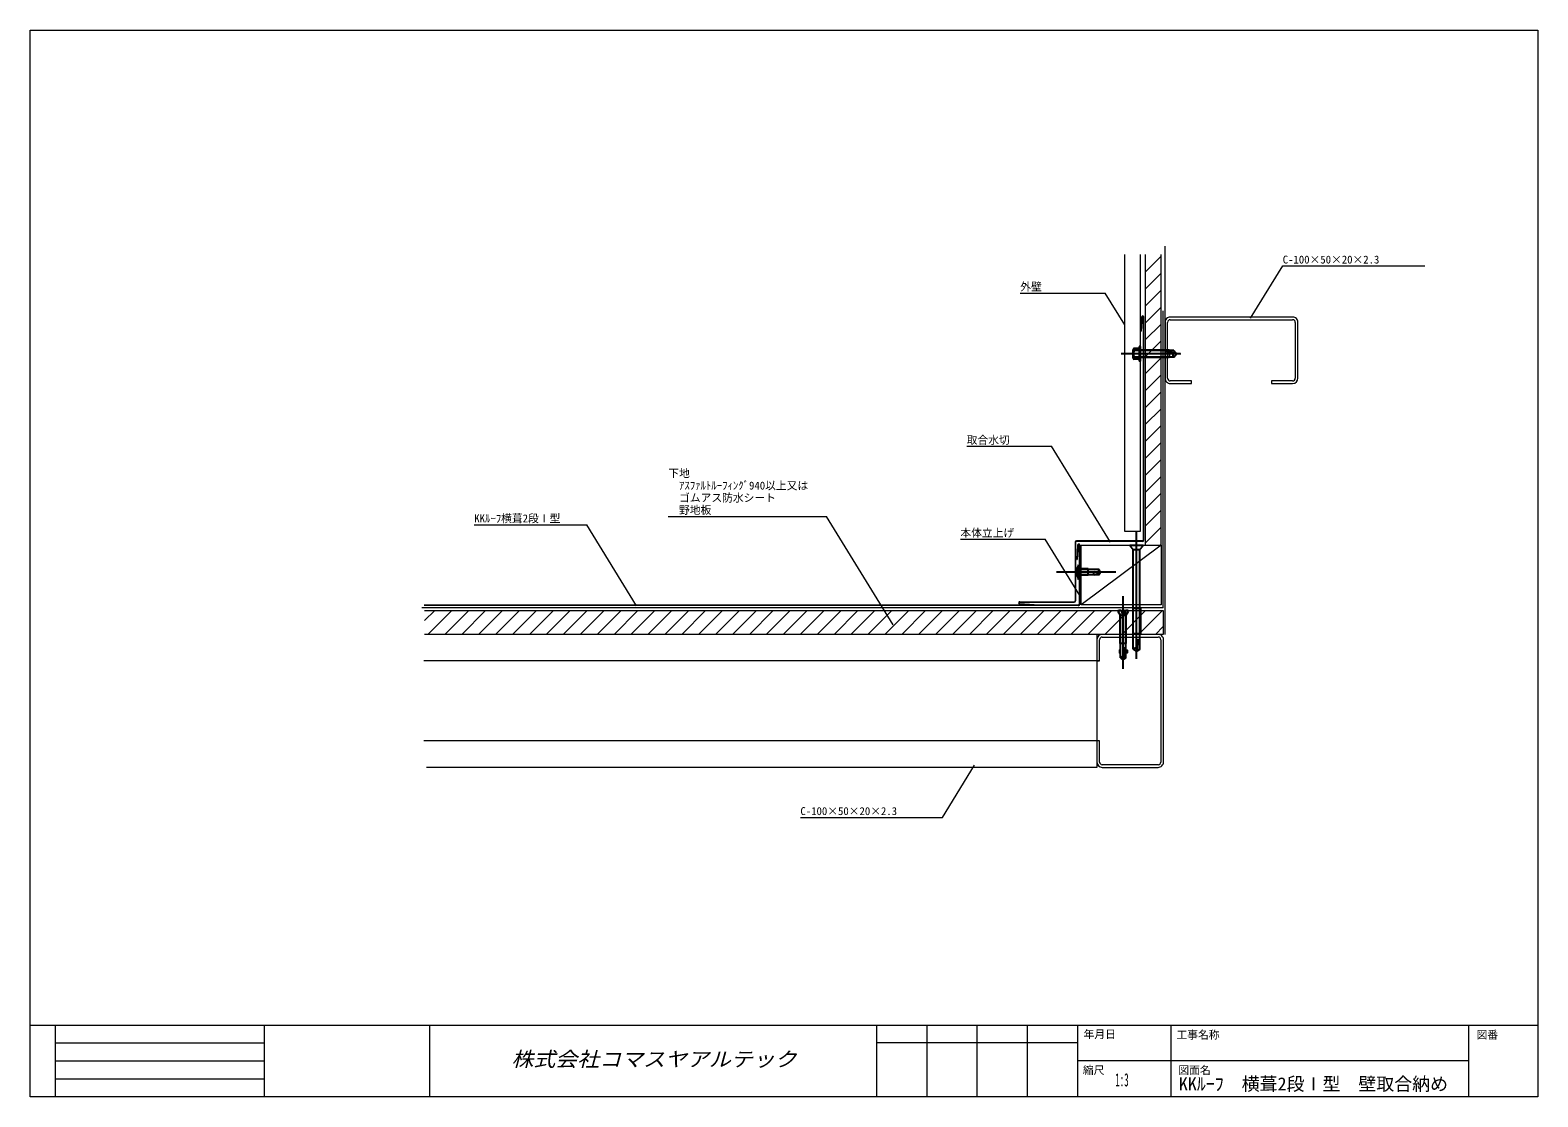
# Model space of a CAD drawing. Units: millimetres, scale not verified. Extents: x -567 to 1761, y -2125 to 401.
# Drawn here: x -567 to 567, y -2125 to -1323 of the extents above; entities that cross this region are included whole.
import ezdxf
from ezdxf.enums import TextEntityAlignment as Align

# ---------------------------------------------------------------- set-up
doc = ezdxf.new("R2010")
doc.units = ezdxf.units.MM
doc.header["$LTSCALE"] = 3
for name, color, linetype, lineweight in [('0-0_0', 7, 'Continuous', 18), ('0-1_LAYER001', 7, 'Continuous', 18), ('0-2_LAYER003', 7, 'Continuous', 18), ('0-4_LAYER006', 4, 'Continuous', 18), ('0-5_LAYER007', 4, 'Continuous', 18), ('0-6_LAYER008', 3, 'Continuous', 18)]:
    doc.layers.add(name, color=color, linetype=linetype, lineweight=lineweight)
doc.layers.add('0-3_LAYER004', color=7, linetype='Continuous')
doc.styles.add('HG丸ｺﾞｼｯｸM-PRO', font='')
doc.styles.add('ＭＳ ゴシック', font='')
doc.styles.get('HG丸ｺﾞｼｯｸM-PRO').set_extended_font_data('HG丸ｺﾞｼｯｸM-PRO')
doc.styles.get('ＭＳ ゴシック').set_extended_font_data('MS Gothic')

# ---------------------------------------------------------------- blocks, each defined once
blk = doc.blocks.new('GROUP_1(2)')
at = {"layer": '0-5_LAYER007'}
for p, q in [((271.635, 218.945), (283.635, 230.945)), ((271.635, 206.218), (283.635, 218.218)), ((271.635, 193.49), (283.635, 205.49)), ((271.635, 180.762), (283.635, 192.762)), ((271.635, 168.034), (283.635, 180.034)), ((271.635, 155.306), (283.635, 167.306)), ((271.635, 142.578), (283.635, 154.578)), ((271.635, 129.85), (283.635, 141.85)), ((271.635, 117.122), (283.635, 129.122)), ((271.635, 104.394), (283.635, 116.394)), ((271.635, 91.666), (283.635, 103.666)), ((271.635, 78.938), (283.635, 90.938)), ((271.635, 66.21), (283.635, 78.21)), ((271.635, 53.482), (283.635, 65.482)), ((271.635, 40.755), (283.635, 52.755)), ((271.635, 28.027), (283.635, 40.027)), ((271.635, 15.299), (283.635, 27.299)), ((282.874, 13.81), (283.635, 14.571))]:
    blk.add_line(p, q, dxfattribs=at)
blk = doc.blocks.new('GROUP_2(2)')
at = {"layer": '0-3_LAYER004'}
for p, q in [((265.239, -71.783), (265.239, 24.46)), ((260.239, 13.81), (270.239, 13.81)), ((260.239, 13.31), (260.239, 13.81)), ((260.239, 13.31), (262.739, 10.61)), ((267.739, 10.61), (270.239, 13.31)), ((270.239, 13.31), (270.239, 13.81)), ((262.739, 10.61), (267.739, 10.61)), ((262.739, -64.391), (262.739, 10.61)), ((267.739, -64.391), (267.739, 10.61)), ((268.039, -33.79), (262.439, -33.79)), ((262.439, -33.79), (262.439, -52.59)), ((268.039, -33.79), (268.039, -52.59)), ((262.439, -52.59), (268.039, -52.59)), ((262.739, -64.391), (265.239, -66.19)), ((267.739, -64.391), (265.239, -66.19)), ((265.797, -63.144), (266.259, -56.809))]:
    blk.add_line(p, q, dxfattribs=at)
for centre, radius, start, end in [((264.6, -66.637), 2.918, 66.59276, 129.64), ((257.289, -63.159), 8.508, 339.13112, 0.10145), ((243.231, -65.669), 24.674, 7.87302, 20.64427)]:
    blk.add_arc(centre, radius, start, end, dxfattribs=at)
blk = doc.blocks.new('GROUP_3(2)')
at = {"layer": '0-3_LAYER004'}
for p, q in [((249.659, -6.423), (204.989, -6.423)), ((219.667, -6.097), (220.435, -6.097)), ((219.667, -6.749), (220.435, -6.749)), ((220.435, -6.749), (220.435, -6.097)), ((221.563, -0.923), (222.163, -1.271)), ((221.563, -11.923), (221.563, -0.923)), ((222.163, -11.575), (222.163, -1.271)), ((228.663, -4.123), (222.163, -4.123)), ((236.991, -4.423), (222.163, -4.423)), ((236.901, -8.423), (222.163, -8.423)), ((228.663, -8.723), (222.163, -8.723)), ((228.663, -8.723), (228.663, -4.123)), ((233.131, -7.923), (234.068, -8.423)), ((238.163, -6.423), (237.15, -6.691)), ((221.563, -11.923), (222.163, -11.575))]:
    blk.add_line(p, q, dxfattribs=at)
blk.add_lwpolyline([(236.901, -8.423), (238.163, -6.423), (236.991, -4.423)], dxfattribs=at)
for centre, radius, start, end in [((226.406, -6.5), 6.743, 145.84935, 215.62162), ((232.375, -6.423), 12.13, 153.03671, 162.1965), ((232.375, -6.423), 12.13, 199.27448, 206.96329), ((233.589, -7.182), 0.871, 83.87158, 238.28321), ((236.309, 1.751), 8.484, 251.96182, 275.68739), ((238.389, -5.465), 1.744, 143.31423, 224.69846)]:
    blk.add_arc(centre, radius, start, end, dxfattribs=at)
blk = doc.blocks.new('GROUP_4(2)')
at = {"layer": '0-3_LAYER004'}
for p, q in [((255.155, -79.285), (255.155, -24.615)), ((251.155, -35.265), (259.155, -35.265)), ((251.155, -35.765), (251.155, -35.265)), ((251.155, -35.765), (253.155, -39.065)), ((257.455, -39.065), (252.855, -39.065)), ((252.855, -60.265), (252.855, -39.065)), ((253.155, -70.825), (253.155, -39.065)), ((253.821, -35.265), (254.488, -39.065)), ((256.488, -35.265), (255.821, -39.065)), ((257.155, -39.065), (259.155, -35.765)), ((257.155, -70.825), (257.155, -39.065)), ((257.455, -60.265), (257.455, -39.065)), ((259.155, -35.765), (259.155, -35.265)), ((257.455, -60.265), (252.855, -60.265)), ((255.713, -69.219), (256.175, -62.884)), ((253.155, -70.825), (255.155, -72.265)), ((257.155, -70.825), (255.155, -72.265))]:
    blk.add_line(p, q, dxfattribs=at)
for points in [[(253.155, -65.265), (252.323, -65.265), (252.323, -67.198), (253.155, -67.198)], [(257.155, -65.265), (257.987, -65.265), (257.987, -67.198), (257.155, -67.198)]]:
    blk.add_lwpolyline(points, dxfattribs=at)
for centre, radius, start, end in [((252.532, -37.387), 2.128, 49.66833, 130.33166), ((255.155, -37.066), 1.802, 46.25811, 133.74189), ((257.778, -37.364), 2.111, 49.2675, 130.7325), ((233.085, -71.583), 24.674, 12.70762, 20.64427), ((254.626, -72.367), 2.131, 62.15643, 133.6613), ((247.205, -69.234), 8.508, 339.13112, 0.10145)]:
    blk.add_arc(centre, radius, start, end, dxfattribs=at)
blk = doc.blocks.new('GROUP_5(2)')
at = {"layer": '0-3_LAYER004'}
for p, q in [((262.685, 154.37), (262.685, 160.546)), ((267.185, 161.55), (263.387, 161.55)), ((293.328, 160.05), (263.387, 160.05)), ((267.185, 163.05), (267.185, 152.05)), ((268.185, 163.05), (267.185, 163.05)), ((268.185, 152.05), (268.185, 163.05)), ((289.775, 160.35), (268.185, 160.35)), ((289.775, 160.05), (289.775, 154.75)), ((293.328, 160.05), (295.275, 157.55)), ((298.18, 157.55), (253.511, 157.55)), ((293.328, 155.05), (263.387, 155.05)), ((267.185, 153.55), (263.387, 153.55)), ((268.185, 152.05), (267.185, 152.05)), ((289.775, 154.75), (268.185, 154.75)), ((293.328, 155.05), (295.275, 157.55))]:
    blk.add_line(p, q, dxfattribs=at)
blk.add_lwpolyline([(291.903, 158.657), (287.941, 159.022), (291.157, 160.05)], dxfattribs=at)
for centre, radius, start, end in [((263.39, 160.8), 0.75, 90.26977, 269.73023), ((267.487, 157.55), 4.803, 148.63052, 211.36948), ((263.433, 154.3), 0.751, 93.52307, 266.47692), ((290.535, 148.8), 9.951, 61.5531, 82.09773), ((295.044, 156.883), 2.511, 142.10968, 226.88588)]:
    blk.add_arc(centre, radius, start, end, dxfattribs=at)
blk = doc.blocks.new('GROUP_6(2)')
at = {"layer": '0-5_LAYER007'}
blk.add_lwpolyline([(271.635, 232.336), (271.635, 13.81), (283.635, 13.81), (283.635, 232.336)], dxfattribs=at)
blk = doc.blocks.new('GROUP_7(2)')
at = {"layer": '0-5_LAYER007'}
blk.add_lwpolyline([(223.635, -31.19), (223.635, 13.81), (283.635, 13.81), (283.635, -31.19)], close=True, dxfattribs=at)
blk = doc.blocks.new('GROUP_8(2)')
at = {"layer": '0-6_LAYER008', "color": 7}
blk.add_lwpolyline([(382.57, 137.296), (366.57, 137.296), (366.57, 135.296), (382.57, 135.296)], dxfattribs=at)
blk = doc.blocks.new('GROUP_9(2)')
at = {"layer": '0-6_LAYER008', "color": 7}
blk.add_lwpolyline([(290.57, 135.296), (306.57, 135.296), (306.57, 137.296)], dxfattribs=at)
blk = doc.blocks.new('GROUP_10(2)')
at = {"layer": '0-6_LAYER008', "color": 7}
blk.add_lwpolyline([(237.418, -149.265), (237.418, -133.265), (235.418, -133.265), (235.418, -149.265)], dxfattribs=at)
blk = doc.blocks.new('GROUP_11(2)')
at = {"layer": '0-6_LAYER008', "color": 7}
blk.add_lwpolyline([(235.418, -57.265), (235.418, -73.265), (237.418, -73.265)], dxfattribs=at)
blk = doc.blocks.new('GROUP_12(1)')
at = {"layer": '0-4_LAYER006', "color": 2}
blk.add_lwpolyline([(256.185, 232.336), (256.185, 24.35), (268.185, 24.35), (268.185, 232.336)], dxfattribs=at)

msp = doc.modelspace()

# ---------------------------------------------------------------- linework, layer by layer
at = {"layer": '0-0_0'}
for p, q in [((-567, -2124.75), (-567, -1322.85)), ((286.57, -1777.065), (286.571, -1485.114)), ((382.571, -1538.504), (290.571, -1538.504)), ((290.571, -1540.504), (382.571, -1540.504)), ((286.571, -1542.504), (286.57, -1584.504)), ((288.57, -1584.504), (288.571, -1542.504)), ((384.571, -1542.504), (384.57, -1584.504)), ((386.57, -1584.504), (386.571, -1542.504)), ((264.7, -1566.25), (298.5, -1566.25)), ((306.57, -1586.504), (290.57, -1586.504)), ((239.418, -1777.065), (-269, -1777.064)), ((235.418, -1777.35), (235.418, -1877.065)), ((239.418, -1779.065), (281.418, -1779.065)), ((237.418, -1797.065), (237.418, -1781.065)), ((283.418, -1781.065), (283.418, -1873.065)), ((285.418, -1873.065), (285.418, -1781.065)), ((237.418, -1797.065), (-271, -1797.064)), ((237.418, -1857.065), (-271, -1857.064)), ((235.418, -1877.065), (-269, -1877.064)), ((281.418, -1875.065), (239.418, -1875.065)), ((239.418, -1877.065), (281.418, -1877.065)), ((-567, -2070.75), (567, -2070.75)), ((-548.1, -2070.75), (-548.1, -2124.75)), ((-391.077, -2070.75), (-391.077, -2124.75)), ((-266.54, -2070.75), (-266.54, -2124.75)), ((69.525, -2070.75), (69.525, -2124.75)), ((107.325, -2070.75), (107.325, -2124.75)), ((145.125, -2070.75), (145.125, -2124.75)), ((182.925, -2070.75), (182.925, -2124.75)), ((220.725, -2070.75), (220.725, -2124.75)), ((290.925, -2070.75), (290.925, -2124.75)), ((514.857, -2070.75), (514.857, -2124.75)), ((-548.1, -2084.25), (-391.077, -2084.25)), ((220.725, -2084.25), (69.525, -2084.25)), ((-548.1, -2097.75), (-391.077, -2097.75)), ((514.857, -2097.75), (220.725, -2097.75)), ((-548.1, -2111.25), (-391.077, -2111.25)), ((567, -2124.75), (-567, -2124.75))]:
    msp.add_line(p, q, dxfattribs=at)
at = {"layer": '0-0_0', "color": 4}
for p, q in [((177.722, -1520.466), (241.552, -1520.466)), ((256.273, -1544.45), (241.552, -1520.466)), ((285.228, -1757.065), (285.228, -1533.85)), ((137.396, -1635.716), (201.226, -1635.716)), ((245.497, -1707.85), (201.226, -1635.716)), ((-87.043, -1688.368), (32.035, -1688.368)), ((82.043, -1769.85), (32.035, -1688.368)), ((-233, -1694.659), (-148.4, -1694.659)), ((-111.035, -1755.541), (-148.4, -1694.659)), ((132.66, -1705.559), (196.49, -1705.559)), ((222.446, -1747.85), (196.49, -1705.559)), ((283.635, -1709.99), (223.635, -1754.99)), ((285.228, -1757.065), (-272.377, -1757.064)), ((-270.293, -1766.768), (-262.589, -1759.064)), ((-267.861, -1777.064), (-249.861, -1759.064)), ((-255.133, -1777.064), (-237.133, -1759.064)), ((-242.405, -1777.064), (-224.405, -1759.064)), ((-229.677, -1777.064), (-211.677, -1759.064)), ((-216.949, -1777.064), (-198.949, -1759.064)), ((-204.221, -1777.064), (-186.221, -1759.064)), ((-191.494, -1777.064), (-173.494, -1759.064)), ((-178.766, -1777.064), (-160.766, -1759.064)), ((-166.038, -1777.064), (-148.038, -1759.064)), ((-153.31, -1777.064), (-135.31, -1759.064)), ((-140.582, -1777.064), (-122.582, -1759.064)), ((-127.854, -1777.064), (-109.854, -1759.064)), ((-115.126, -1777.064), (-97.126, -1759.064)), ((-102.398, -1777.064), (-84.398, -1759.064)), ((-89.67, -1777.064), (-71.67, -1759.064)), ((-76.942, -1777.064), (-58.942, -1759.064)), ((-64.214, -1777.064), (-46.214, -1759.064)), ((-51.487, -1777.064), (-33.487, -1759.064)), ((-38.759, -1777.064), (-20.759, -1759.064)), ((-26.031, -1777.064), (-8.031, -1759.064)), ((-13.303, -1777.064), (4.697, -1759.064)), ((-0.575, -1777.064), (17.425, -1759.064)), ((12.153, -1777.064), (30.153, -1759.064)), ((24.881, -1777.064), (42.881, -1759.065)), ((37.609, -1777.065), (55.609, -1759.065)), ((50.337, -1777.065), (68.337, -1759.065)), ((63.065, -1777.065), (81.065, -1759.065)), ((75.793, -1777.065), (93.793, -1759.065)), ((88.521, -1777.065), (106.521, -1759.065)), ((101.248, -1777.065), (119.248, -1759.065)), ((113.976, -1777.065), (131.976, -1759.065)), ((126.704, -1777.065), (144.704, -1759.065)), ((139.432, -1777.065), (157.432, -1759.065)), ((152.16, -1777.065), (170.16, -1759.065)), ((164.888, -1777.065), (182.888, -1759.065)), ((177.616, -1777.065), (195.616, -1759.065)), ((190.344, -1777.065), (208.344, -1759.065)), ((203.072, -1777.065), (221.072, -1759.065)), ((215.8, -1777.065), (233.8, -1759.065)), ((228.528, -1777.065), (246.528, -1759.065)), ((241.255, -1777.065), (259.255, -1759.065)), ((253.983, -1777.065), (271.983, -1759.065)), ((266.711, -1777.065), (284.711, -1759.065)), ((279.439, -1777.065), (285.228, -1771.276)), ((119.131, -1914.697), (143.251, -1875.395)), ((12.349, -1914.697), (119.131, -1914.697))]:
    msp.add_line(p, q, dxfattribs=at)
at = {"layer": '0-0_0', "color": 3}
for p, q in [((269.35, -1538.504), (268.684, -1549.249)), ((270.275, -1706.162), (270.275, -1538.504)), ((270.675, -1706.162), (270.675, -1538.504)), ((218.963, -1707.762), (218.963, -1751.913)), ((219.363, -1707.762), (219.363, -1751.913)), ((269.675, -1706.762), (219.963, -1706.762)), ((269.675, -1707.162), (219.963, -1707.162)), ((177.348, -1754.234), (188.093, -1754.9)), ((177.373, -1752.513), (218.363, -1752.513)), ((177.373, -1752.913), (218.363, -1752.913)), ((177.373, -1753.838), (188.117, -1754.504)), ((188.117, -1754.504), (188.093, -1754.9))]:
    msp.add_line(p, q, dxfattribs=at)
at = {"layer": '0-0_0', "color": 1}
for p, q in [((221.238, -1710.047), (220.572, -1720.791)), ((222.163, -1754.041), (222.163, -1710.047)), ((222.563, -1754.041), (222.563, -1710.047)), ((221.163, -1755.041), (-270.6, -1755.04)), ((221.163, -1755.441), (-270.6, -1755.44))]:
    msp.add_line(p, q, dxfattribs=at)
at = {"layer": '0-0_0'}
for points in [[(-567, -1322.85), (567, -1322.85), (567, -2124.75)], [(281.418, -1777.065), (239.418, -1777.065), (-269, -1777.064)]]:
    msp.add_lwpolyline(points, dxfattribs=at)
at = {"layer": '0-0_0', "color": 4}
for points in [[(350.98, -1539.363), (375.101, -1500.062), (481.882, -1500.062)], [(-270.293, -1759.064), (285.228, -1759.065), (285.228, -1777.065), (-270.293, -1777.064)]]:
    msp.add_lwpolyline(points, dxfattribs=at)
at = {"layer": '0-0_0', "color": 3}
msp.add_lwpolyline([(268.954, -1538.48), (268.288, -1549.224), (268.684, -1549.249)], dxfattribs=at)
at = {"layer": '0-0_0', "color": 1}
msp.add_lwpolyline([(220.842, -1710.022), (220.177, -1720.766), (220.572, -1720.791)], dxfattribs=at)
at = {"layer": '0-0_0', "color": 3}
for centre, radius, start, end in [((269.812, -1538.475), 0.863, 356.37711, 183.62289), ((269.812, -1538.475), 0.464, 356.37711, 183.62289), ((219.963, -1707.762), 1, 90, 179.99995), ((219.963, -1707.762), 0.6, 90, 179.99995), ((269.675, -1706.162), 0.6, 270, 0), ((269.675, -1706.162), 1, 270, 0), ((177.343, -1753.376), 0.863, 86.37711, 273.62289), ((177.343, -1753.376), 0.464, 86.37711, 273.62289), ((218.363, -1751.913), 1, 269.99995, 359.99995), ((218.363, -1751.913), 0.6, 269.99995, 359.99995)]:
    msp.add_arc(centre, radius, start, end, dxfattribs=at)
at = {"layer": '0-0_0'}
for centre, radius, start, end in [((290.571, -1542.504), 4, 89.99991, 180), ((290.571, -1542.504), 2, 89.99991, 180), ((382.571, -1542.504), 4, 359.99991, 90), ((382.571, -1542.504), 2, 359.99981, 90), ((290.57, -1584.504), 4, 179.99991, 270), ((290.57, -1584.504), 2, 179.99991, 270), ((382.57, -1584.504), 2, 270, 0.00009), ((382.57, -1584.504), 4, 270, 360), ((239.418, -1781.065), 4, 89.99991, 180), ((239.418, -1781.065), 2, 89.99991, 180), ((281.418, -1781.065), 4, 359.99991, 90), ((281.418, -1781.065), 2, 359.99991, 90), ((239.418, -1873.065), 4, 180, 270), ((239.418, -1873.065), 2, 180, 270.00009), ((281.418, -1873.065), 2, 269.99981, 360), ((281.418, -1873.065), 4, 269.99991, 360)]:
    msp.add_arc(centre, radius, start, end, dxfattribs=at)
at = {"layer": '0-0_0', "color": 1}
for centre, radius, start, end in [((221.701, -1710.017), 0.863, 356.37711, 183.62289), ((221.701, -1710.017), 0.464, 356.37711, 183.62289), ((221.163, -1754.041), 1, 269.99995, 359.99995), ((221.163, -1754.041), 1.4, 269.99995, 359.99995)]:
    msp.add_arc(centre, radius, start, end, dxfattribs=at)

# ---------------------------------------------------------------- block references
at = {"layer": '0-0_0'}
for name in ['GROUP_12(1)', 'GROUP_6(2)', 'GROUP_1(2)', 'GROUP_5(2)', 'GROUP_9(2)', 'GROUP_8(2)', 'GROUP_2(2)', 'GROUP_7(2)', 'GROUP_3(2)', 'GROUP_4(2)', 'GROUP_11(2)', 'GROUP_10(2)']:
    msp.add_blockref(name, (0, -1723.8), dxfattribs=at)

# ---------------------------------------------------------------- texts
at = {"layer": '0-0_0', "style": 'ＭＳ ゴシック'}
for s, p in [('C-100×50×20×2.3', (375.101, -1500.062)), ('外壁', (177.722, -1520.466)), ('取合水切', (137.396, -1635.716)), ('下地', (-87.043, -1660.756)), ('\u3000ｱｽﾌｧﾙﾄﾙｰﾌｨﾝｸﾞ940以上又は', (-87.043, -1669.96)), ('\u3000ゴムアス防水シート', (-87.043, -1679.164)), ('\u3000野地板', (-87.043, -1688.368)), ('本体立上げ', (132.66, -1705.559)), ('C-100×50×20×2.3', (12.349, -1914.697)), ('年月日', (225.35, -2082.45)), ('工事名称', (295.2, -2082.85)), ('図番', (520.9, -2082.9)), ('縮尺', (224.8, -2109.45)), ('図面名', (296.65, -2109.45))]:
    msp.add_text(s, height=5.938, dxfattribs=at).set_placement(p, align=Align.BOTTOM_LEFT)
at = {"layer": '0-0_0', "color": 3, "style": 'HG丸ｺﾞｼｯｸM-PRO', "oblique": 15, "width": 1.1}
msp.add_text('株式会社コマスヤアルテック', height=11, dxfattribs=at).set_placement((-205.007, -2105.25), align=Align.BOTTOM_LEFT)
at = {"layer": '0-0_0', "style": 'ＭＳ ゴシック', "width": 0.5}
msp.add_text('1:3', height=9.897, dxfattribs=at).set_placement((249.15, -2119.85), align=Align.BOTTOM_LEFT)
at = {"layer": '0-1_LAYER001', "style": 'ＭＳ ゴシック'}
msp.add_text('㏍ﾙｰﾌ横葺2段Ⅰ型', height=5.938, dxfattribs=at).set_placement((-233, -1694.659), align=Align.BOTTOM_LEFT)
at = {"layer": '0-2_LAYER003', "style": 'ＭＳ ゴシック'}
msp.add_text('㏍ﾙｰﾌ\u3000横葺2段Ⅰ型\u3000壁取合納め', height=9.897, dxfattribs=at).set_placement((297, -2122.951), align=Align.BOTTOM_LEFT)

doc.saveas('drawing.dxf')
